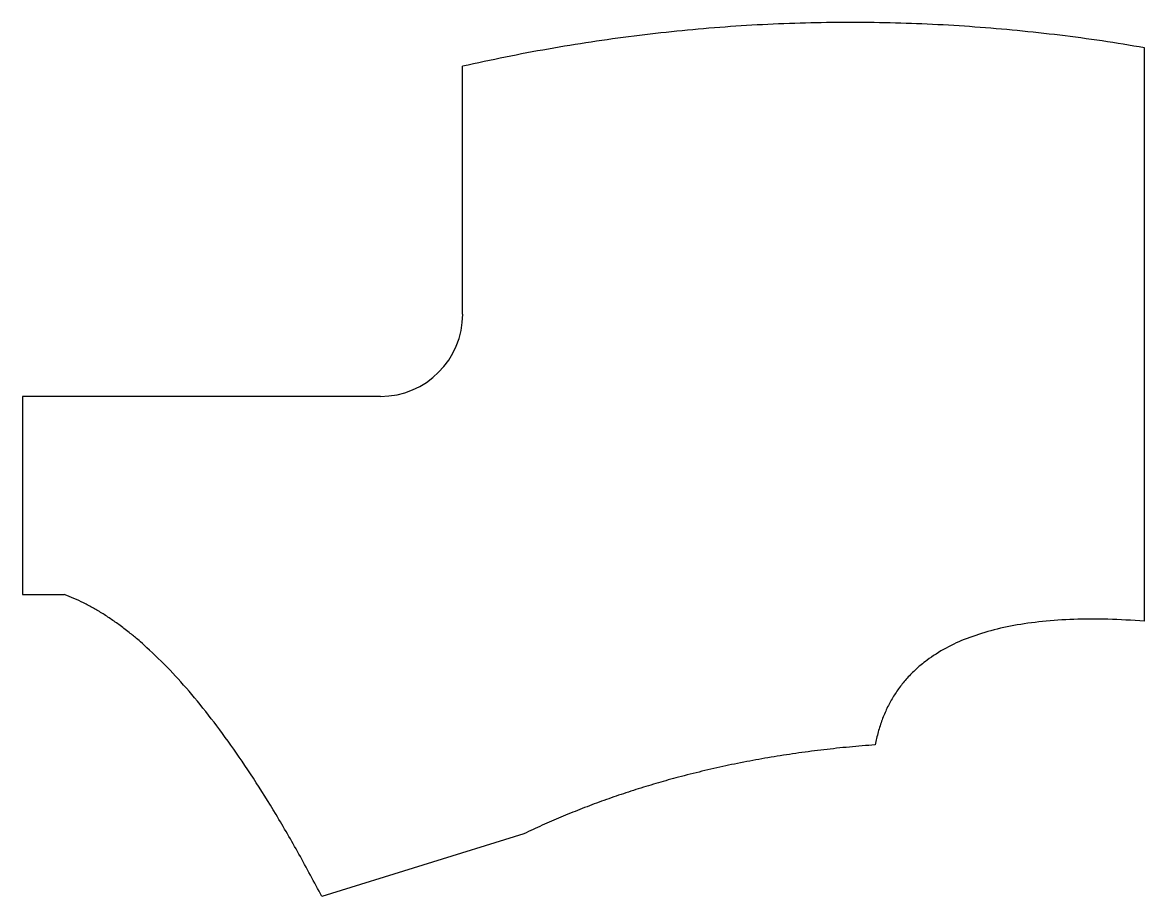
# Model space of a CAD drawing. Header units: millimetres. Extents: x -13 to 110, y -160 to -64.
import ezdxf

# ---------------------------------------------------------------- set-up
doc = ezdxf.new("R2010")
doc.units = ezdxf.units.MM
doc.layers.add('Sketch', color=7, linetype='CONTINUOUS')

msp = doc.modelspace()

# ---------------------------------------------------------------- linework, layer by layer
at = {"layer": 'Sketch'}
for p, q in [((110.1, -129.87), (110.1, -66.83)), ((110.1, -129.87), (110.1, -66.83)), ((35.1, -96.11), (35.1, -68.87)), ((-13.32, -105.16), (-13.32, -126.94)), ((26.06, -105.16), (-13.32, -105.16)), ((-13.32, -126.94), (-8.72, -126.94)), ((41.83, -153.25), (19.62, -160.15))]:
    msp.add_line(p, q, dxfattribs=at)
msp.add_arc((26.06, -96.11), 9.05, -90, 0, dxfattribs=at)
for points in [[(110.1, -66.83), (72.6, -60.39), (35.1, -68.87)], [(19.62, -160.15), (4.85, -131.95), (-8.72, -126.94)], [(110.1, -129.87), (83.48, -127.89), (80.47, -143.47)], [(80.47, -143.47), (58.98, -145.06), (41.83, -153.25)]]:
    msp.add_open_spline(points, degree=2, dxfattribs=at)

doc.saveas('drawing.dxf')
